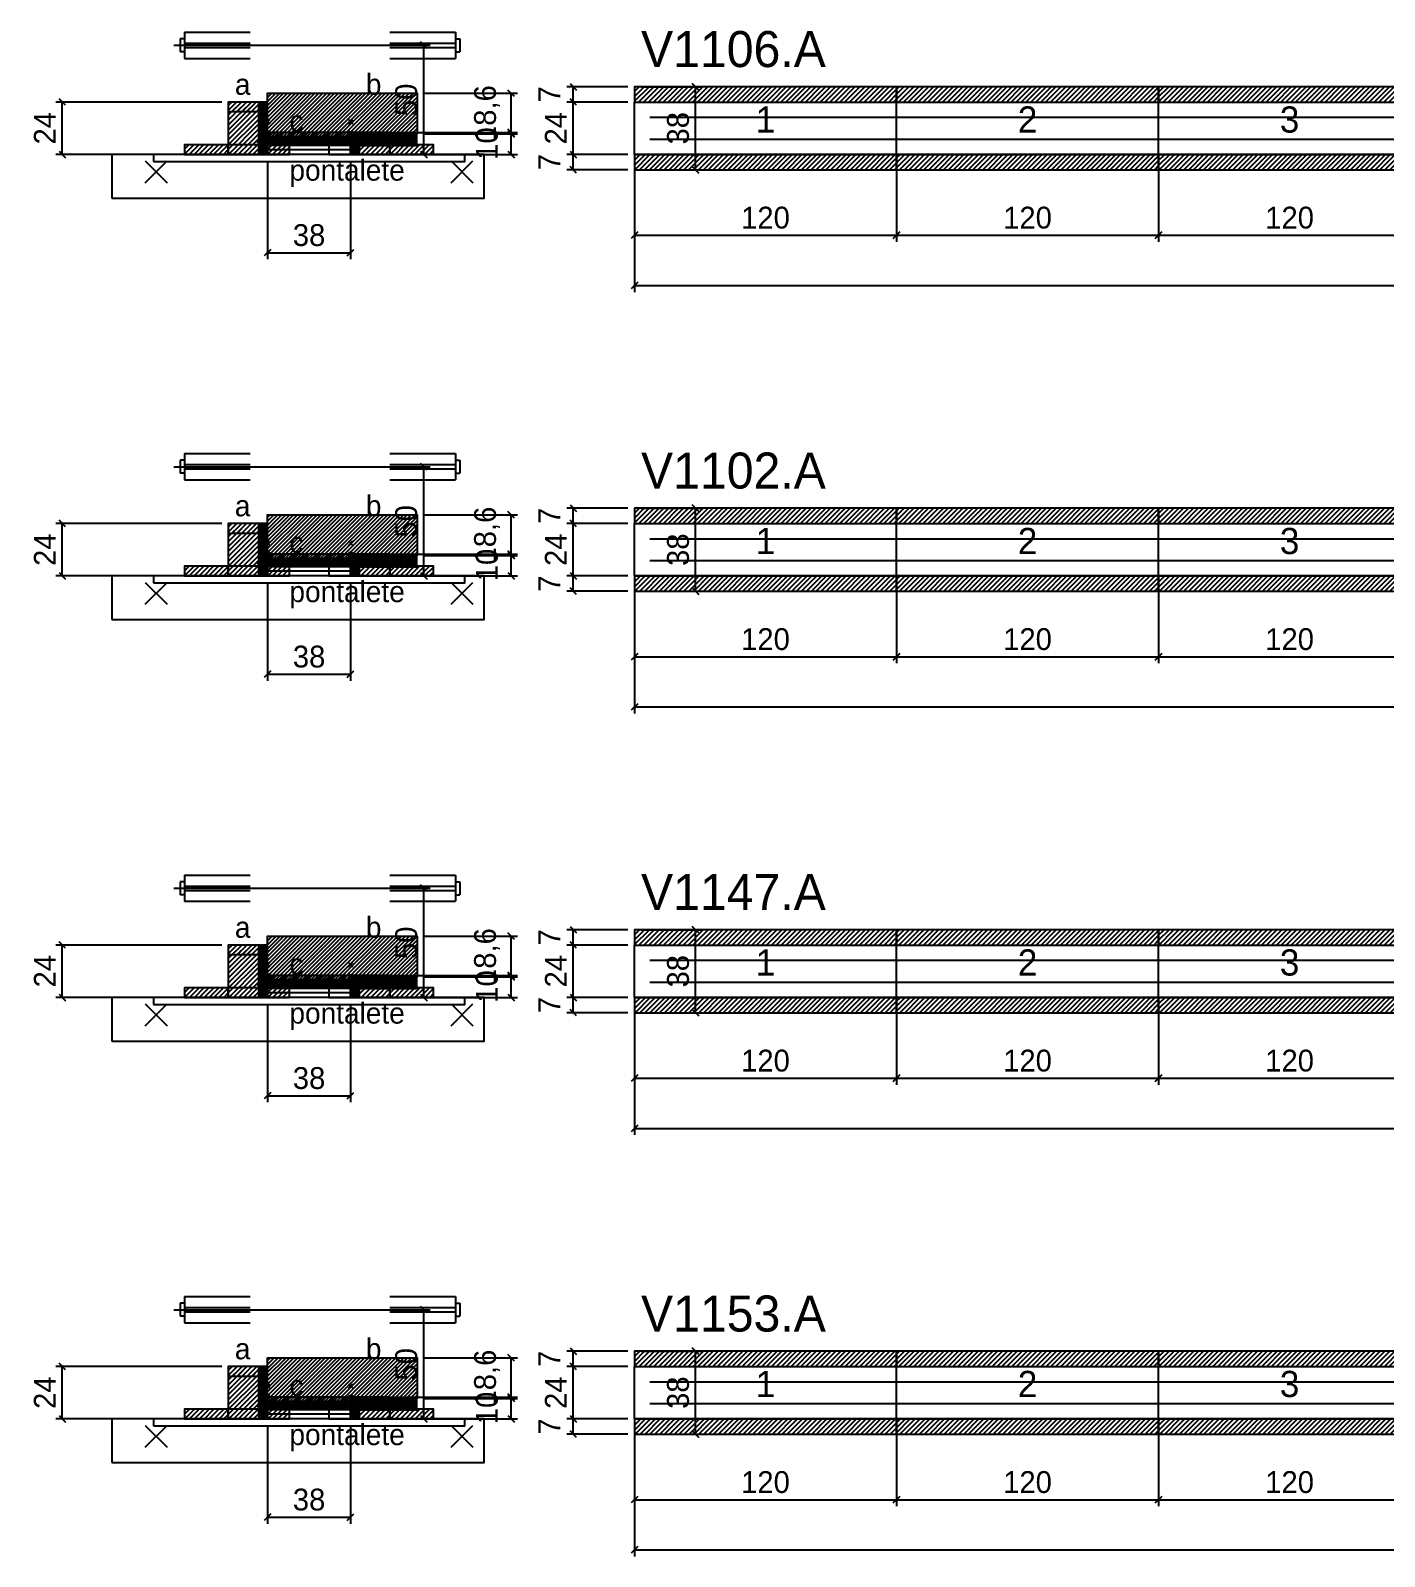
# Model space of a CAD drawing. Extents: x -10500 to 3070, y -11667 to 1250.
# Drawn here: x -69 to 551, y -3561 to -2862 of the extents above; entities that cross this region are included whole.
import ezdxf
from ezdxf.enums import TextEntityAlignment as Align

# ---------------------------------------------------------------- set-up
doc = ezdxf.new("R2010")
doc.units = 0
for name, color, linetype in [('5', 5, 'Continuous'), ('barrote', 126, 'Continuous'), ('CONCRETO', 251, 'Continuous'), ('COTA', 241, 'Continuous'), ('detalhes', 7, 'Continuous'), ('ESTRUTURACAO', 7, 'Continuous'), ('Hachura', 251, 'Continuous'), ('Madeira', 126, 'Continuous'), ('NOMENCLATURA', 7, 'Continuous'), ('Painéis', 200, 'Continuous'), ('presilha', 224, 'Continuous'), ('SARR_2.2x7', 40, 'Continuous'), ('SCO-___-LAJ', 224, 'Continuous'), ('TENSOR', 224, 'Continuous')]:
    doc.layers.add(name, color=color, linetype=linetype)
doc.dimstyles.new('PAINEL', dxfattribs={"dimtxt": 10, "dimasz": 3, "dimexe": 3, "dimexo": 3, "dimgap": 3, "dimtad": 1, "dimblk": 'OBLIQUE', "dimblk1": 'OBLIQUE', "dimcen": 2.5, "dimclrd": 4, "dimclre": 4, "dimclrt": 240, "dimazin": 3, "dimtfac": 1, "dimtmove": 0, "dimatfit": 3})

# ---------------------------------------------------------------- blocks, each defined once
blk = doc.blocks.new('PAR_ESQ')
for p, q in [((-1, -1), (1, 1)), ((-1, 1), (1, -1))]:
    blk.add_line(p, q)
blk = doc.blocks.new('PAR_FUNDO_ESQ')
for p, q in [((-1, -1), (1, 1)), ((-1, 1), (1, -1))]:
    blk.add_line(p, q)
blk = doc.blocks.new('PAR_FUNDO_DIR')
for p, q in [((-1, -1), (1, 1)), ((-1, 1), (1, -1))]:
    blk.add_line(p, q)
blk = doc.blocks.new('par_int_esq')
for p, q in [((-1, -1), (1, 1)), ((-1, 1), (1, -1))]:
    blk.add_line(p, q)
blk = doc.blocks.new('par_int_dir')
for p, q in [((-1, -1), (1, 1)), ((-1, 1), (1, -1))]:
    blk.add_line(p, q)
blk = doc.blocks.new('_OBLIQUE')
at = {"color": 0, "linetype": 'BYBLOCK'}
blk.add_line((-0.5, -0.5), (0.5, 0.5), dxfattribs=at)

msp = doc.modelspace()

# ---------------------------------------------------------------- hatches: boundary and pattern name
at = {"layer": 'COTA'}
h = msp.add_hatch(dxfattribs=at)
h.set_pattern_fill('ANSI31', scale=0.4)
h.paths.add_polyline_path([(40, -2911), (40, -2891), (108.5, -2891), (108.5, -2909.6), (78, -2909.6), (78, -2911)])
h = msp.add_hatch(dxfattribs=at)
h.set_pattern_fill('ANSI31', scale=0.5)
h.paths.add_polyline_path([(208, -2895), (328, -2895), (328, -2888), (208, -2888)])
h = msp.add_hatch(dxfattribs=at)
h.set_pattern_fill('ANSI31', scale=0.5)
h.paths.add_polyline_path([(328, -2895), (448, -2895), (448, -2888), (328, -2888)])
h = msp.add_hatch(dxfattribs=at)
h.set_pattern_fill('ANSI31', scale=0.5)
h.paths.add_polyline_path([(448, -2895), (568, -2895), (568, -2888), (448, -2888)])
h = msp.add_hatch(dxfattribs=at)
h.set_pattern_fill('ANSI31', scale=0.5)
h.paths.add_polyline_path([(208, -2926), (328, -2926), (328, -2919), (208, -2919)])
h = msp.add_hatch(dxfattribs=at)
h.set_pattern_fill('ANSI31', scale=0.5)
h.paths.add_polyline_path([(328, -2926), (448, -2926), (448, -2919), (328, -2919)])
h = msp.add_hatch(dxfattribs=at)
h.set_pattern_fill('ANSI31', scale=0.5)
h.paths.add_polyline_path([(448, -2926), (568, -2926), (568, -2919), (448, -2919)])
h = msp.add_hatch(dxfattribs=at)
h.set_pattern_fill('ANSI31', scale=0.5)
h.paths.add_polyline_path([(208, -3088), (328, -3088), (328, -3081), (208, -3081)])
h = msp.add_hatch(dxfattribs=at)
h.set_pattern_fill('ANSI31', scale=0.5)
h.paths.add_polyline_path([(328, -3088), (448, -3088), (448, -3081), (328, -3081)])
h = msp.add_hatch(dxfattribs=at)
h.set_pattern_fill('ANSI31', scale=0.5)
h.paths.add_polyline_path([(448, -3088), (568, -3088), (568, -3081), (448, -3081)])
h = msp.add_hatch(dxfattribs=at)
h.set_pattern_fill('ANSI31', scale=0.4)
h.paths.add_polyline_path([(40, -3104), (40, -3084), (108.5, -3084), (108.5, -3102.6), (78, -3102.6), (78, -3104)])
h = msp.add_hatch(dxfattribs=at)
h.set_pattern_fill('ANSI31', scale=0.5)
h.paths.add_polyline_path([(208, -3119), (328, -3119), (328, -3112), (208, -3112)])
h = msp.add_hatch(dxfattribs=at)
h.set_pattern_fill('ANSI31', scale=0.5)
h.paths.add_polyline_path([(328, -3119), (448, -3119), (448, -3112), (328, -3112)])
h = msp.add_hatch(dxfattribs=at)
h.set_pattern_fill('ANSI31', scale=0.5)
h.paths.add_polyline_path([(448, -3119), (568, -3119), (568, -3112), (448, -3112)])
h = msp.add_hatch(dxfattribs=at)
h.set_pattern_fill('ANSI31', scale=0.4)
h.paths.add_polyline_path([(40, -3297), (40, -3277), (108.5, -3277), (108.5, -3295.6), (78, -3295.6), (78, -3297)])
h = msp.add_hatch(dxfattribs=at)
h.set_pattern_fill('ANSI31', scale=0.5)
h.paths.add_polyline_path([(208, -3281), (328, -3281), (328, -3274), (208, -3274)])
h = msp.add_hatch(dxfattribs=at)
h.set_pattern_fill('ANSI31', scale=0.5)
h.paths.add_polyline_path([(328, -3281), (448, -3281), (448, -3274), (328, -3274)])
h = msp.add_hatch(dxfattribs=at)
h.set_pattern_fill('ANSI31', scale=0.5)
h.paths.add_polyline_path([(448, -3281), (568, -3281), (568, -3274), (448, -3274)])
h = msp.add_hatch(dxfattribs=at)
h.set_pattern_fill('ANSI31', scale=0.5)
h.paths.add_polyline_path([(208, -3312), (328, -3312), (328, -3305), (208, -3305)])
h = msp.add_hatch(dxfattribs=at)
h.set_pattern_fill('ANSI31', scale=0.5)
h.paths.add_polyline_path([(328, -3312), (448, -3312), (448, -3305), (328, -3305)])
h = msp.add_hatch(dxfattribs=at)
h.set_pattern_fill('ANSI31', scale=0.5)
h.paths.add_polyline_path([(448, -3312), (568, -3312), (568, -3305), (448, -3305)])
h = msp.add_hatch(dxfattribs=at)
h.set_pattern_fill('ANSI31', scale=0.4)
h.paths.add_polyline_path([(40, -3490), (40, -3470), (108.5, -3470), (108.5, -3488.6), (78, -3488.6), (78, -3490)])
h = msp.add_hatch(dxfattribs=at)
h.set_pattern_fill('ANSI31', scale=0.5)
h.paths.add_polyline_path([(208, -3474), (328, -3474), (328, -3467), (208, -3467)])
h = msp.add_hatch(dxfattribs=at)
h.set_pattern_fill('ANSI31', scale=0.5)
h.paths.add_polyline_path([(328, -3474), (448, -3474), (448, -3467), (328, -3467)])
h = msp.add_hatch(dxfattribs=at)
h.set_pattern_fill('ANSI31', scale=0.5)
h.paths.add_polyline_path([(448, -3474), (568, -3474), (568, -3467), (448, -3467)])
h = msp.add_hatch(dxfattribs=at)
h.set_pattern_fill('ANSI31', scale=0.5)
h.paths.add_polyline_path([(208, -3505), (328, -3505), (328, -3498), (208, -3498)])
h = msp.add_hatch(dxfattribs=at)
h.set_pattern_fill('ANSI31', scale=0.5)
h.paths.add_polyline_path([(328, -3505), (448, -3505), (448, -3498), (328, -3498)])
h = msp.add_hatch(dxfattribs=at)
h.set_pattern_fill('ANSI31', scale=0.5)
h.paths.add_polyline_path([(448, -3505), (568, -3505), (568, -3498), (448, -3498)])
at = {"layer": 'Hachura'}
h = msp.add_hatch(dxfattribs=at)
h.set_pattern_fill('ANSI31', scale=0.5)
h.paths.add_polyline_path([(22, -2919), (36, -2919), (36, -2895), (22, -2895)])
h = msp.add_hatch(dxfattribs=at)
h.set_pattern_fill('ANSI31', scale=0.5)
h.paths.add_polyline_path([(22, -2899.4), (36, -2899.4), (36, -2895), (22, -2895)])
h = msp.add_hatch(dxfattribs=at)
h.set_pattern_fill('SOLID')
h.paths.add_polyline_path([(36, -2919), (40, -2919), (40, -2895), (36, -2895)])
h = msp.add_hatch(dxfattribs=at)
h.set_pattern_fill('SOLID')
h.paths.add_polyline_path([(40, -2914.6), (78, -2914.6), (78, -2911), (40, -2911)])
h = msp.add_hatch(dxfattribs=at)
h.set_pattern_fill('SOLID')
h.paths.add_polyline_path([(78, -2919), (82, -2919), (82, -2909), (78, -2909)])
h = msp.add_hatch(dxfattribs=at)
h.set_pattern_fill('SOLID')
h.paths.add_polyline_path([(78, -2909), (108.5, -2909), (108.5, -2915), (78, -2915)])
h = msp.add_hatch(dxfattribs=at)
h.set_pattern_fill('ANSI31', scale=0.5)
h.paths.add_polyline_path([(82, -2919), (96, -2919), (96, -2909), (82, -2909)])
h = msp.add_hatch(dxfattribs=at)
h.set_pattern_fill('ANSI31', scale=0.5)
h.paths.add_polyline_path([(82, -2913.4), (96, -2913.4), (96, -2909), (82, -2909)])
h = msp.add_hatch(dxfattribs=at)
h.set_pattern_fill('ANSI31', scale=0.5)
h.paths.add_polyline_path([(2, -2919), (22, -2919), (22, -2914.6), (2, -2914.6)])
h = msp.add_hatch(dxfattribs=at)
h.set_pattern_fill('ANSI31', scale=0.5)
h.paths.add_polyline_path([(40, -2919), (50, -2919), (50, -2914.6), (40, -2914.6)])
h = msp.add_hatch(dxfattribs=at)
h.set_pattern_fill('ANSI31', scale=0.5)
h.paths.add_polyline_path([(96, -2919), (116, -2919), (116, -2914.6), (96, -2914.6)])
h = msp.add_hatch(dxfattribs=at)
h.set_pattern_fill('ANSI31', scale=0.5)
h.paths.add_polyline_path([(22, -3112), (36, -3112), (36, -3088), (22, -3088)])
h = msp.add_hatch(dxfattribs=at)
h.set_pattern_fill('ANSI31', scale=0.5)
h.paths.add_polyline_path([(22, -3092.4), (36, -3092.4), (36, -3088), (22, -3088)])
h = msp.add_hatch(dxfattribs=at)
h.set_pattern_fill('SOLID')
h.paths.add_polyline_path([(36, -3112), (40, -3112), (40, -3088), (36, -3088)])
h = msp.add_hatch(dxfattribs=at)
h.set_pattern_fill('SOLID')
h.paths.add_polyline_path([(78, -3112), (82, -3112), (82, -3102), (78, -3102)])
h = msp.add_hatch(dxfattribs=at)
h.set_pattern_fill('SOLID')
h.paths.add_polyline_path([(78, -3102), (108.5, -3102), (108.5, -3108), (78, -3108)])
h = msp.add_hatch(dxfattribs=at)
h.set_pattern_fill('ANSI31', scale=0.5)
h.paths.add_polyline_path([(82, -3112), (96, -3112), (96, -3102), (82, -3102)])
h = msp.add_hatch(dxfattribs=at)
h.set_pattern_fill('ANSI31', scale=0.5)
h.paths.add_polyline_path([(82, -3106.4), (96, -3106.4), (96, -3102), (82, -3102)])
h = msp.add_hatch(dxfattribs=at)
h.set_pattern_fill('ANSI31', scale=0.5)
h.paths.add_polyline_path([(2, -3112), (22, -3112), (22, -3107.6), (2, -3107.6)])
h = msp.add_hatch(dxfattribs=at)
h.set_pattern_fill('SOLID')
h.paths.add_polyline_path([(40, -3107.6), (78, -3107.6), (78, -3104), (40, -3104)])
h = msp.add_hatch(dxfattribs=at)
h.set_pattern_fill('ANSI31', scale=0.5)
h.paths.add_polyline_path([(40, -3112), (50, -3112), (50, -3107.6), (40, -3107.6)])
h = msp.add_hatch(dxfattribs=at)
h.set_pattern_fill('ANSI31', scale=0.5)
h.paths.add_polyline_path([(96, -3112), (116, -3112), (116, -3107.6), (96, -3107.6)])
h = msp.add_hatch(dxfattribs=at)
h.set_pattern_fill('ANSI31', scale=0.5)
h.paths.add_polyline_path([(22, -3305), (36, -3305), (36, -3281), (22, -3281)])
h = msp.add_hatch(dxfattribs=at)
h.set_pattern_fill('ANSI31', scale=0.5)
h.paths.add_polyline_path([(22, -3285.4), (36, -3285.4), (36, -3281), (22, -3281)])
h = msp.add_hatch(dxfattribs=at)
h.set_pattern_fill('SOLID')
h.paths.add_polyline_path([(36, -3305), (40, -3305), (40, -3281), (36, -3281)])
h = msp.add_hatch(dxfattribs=at)
h.set_pattern_fill('SOLID')
h.paths.add_polyline_path([(40, -3300.6), (78, -3300.6), (78, -3297), (40, -3297)])
h = msp.add_hatch(dxfattribs=at)
h.set_pattern_fill('SOLID')
h.paths.add_polyline_path([(78, -3305), (82, -3305), (82, -3295), (78, -3295)])
h = msp.add_hatch(dxfattribs=at)
h.set_pattern_fill('SOLID')
h.paths.add_polyline_path([(78, -3295), (108.5, -3295), (108.5, -3301), (78, -3301)])
h = msp.add_hatch(dxfattribs=at)
h.set_pattern_fill('ANSI31', scale=0.5)
h.paths.add_polyline_path([(82, -3305), (96, -3305), (96, -3295), (82, -3295)])
h = msp.add_hatch(dxfattribs=at)
h.set_pattern_fill('ANSI31', scale=0.5)
h.paths.add_polyline_path([(82, -3299.4), (96, -3299.4), (96, -3295), (82, -3295)])
h = msp.add_hatch(dxfattribs=at)
h.set_pattern_fill('ANSI31', scale=0.5)
h.paths.add_polyline_path([(2, -3305), (22, -3305), (22, -3300.6), (2, -3300.6)])
h = msp.add_hatch(dxfattribs=at)
h.set_pattern_fill('ANSI31', scale=0.5)
h.paths.add_polyline_path([(40, -3305), (50, -3305), (50, -3300.6), (40, -3300.6)])
h = msp.add_hatch(dxfattribs=at)
h.set_pattern_fill('ANSI31', scale=0.5)
h.paths.add_polyline_path([(96, -3305), (116, -3305), (116, -3300.6), (96, -3300.6)])
h = msp.add_hatch(dxfattribs=at)
h.set_pattern_fill('ANSI31', scale=0.5)
h.paths.add_polyline_path([(22, -3498), (36, -3498), (36, -3474), (22, -3474)])
h = msp.add_hatch(dxfattribs=at)
h.set_pattern_fill('ANSI31', scale=0.5)
h.paths.add_polyline_path([(22, -3478.4), (36, -3478.4), (36, -3474), (22, -3474)])
h = msp.add_hatch(dxfattribs=at)
h.set_pattern_fill('SOLID')
h.paths.add_polyline_path([(36, -3498), (40, -3498), (40, -3474), (36, -3474)])
h = msp.add_hatch(dxfattribs=at)
h.set_pattern_fill('ANSI31', scale=0.5)
h.paths.add_polyline_path([(2, -3498), (22, -3498), (22, -3493.6), (2, -3493.6)])
h = msp.add_hatch(dxfattribs=at)
h.set_pattern_fill('SOLID')
h.paths.add_polyline_path([(40, -3493.6), (78, -3493.6), (78, -3490), (40, -3490)])
h = msp.add_hatch(dxfattribs=at)
h.set_pattern_fill('ANSI31', scale=0.5)
h.paths.add_polyline_path([(40, -3498), (50, -3498), (50, -3493.6), (40, -3493.6)])
h = msp.add_hatch(dxfattribs=at)
h.set_pattern_fill('SOLID')
h.paths.add_polyline_path([(78, -3498), (82, -3498), (82, -3488), (78, -3488)])
h = msp.add_hatch(dxfattribs=at)
h.set_pattern_fill('SOLID')
h.paths.add_polyline_path([(78, -3488), (108.5, -3488), (108.5, -3494), (78, -3494)])
h = msp.add_hatch(dxfattribs=at)
h.set_pattern_fill('ANSI31', scale=0.5)
h.paths.add_polyline_path([(82, -3498), (96, -3498), (96, -3488), (82, -3488)])
h = msp.add_hatch(dxfattribs=at)
h.set_pattern_fill('ANSI31', scale=0.5)
h.paths.add_polyline_path([(82, -3492.4), (96, -3492.4), (96, -3488), (82, -3488)])
h = msp.add_hatch(dxfattribs=at)
h.set_pattern_fill('ANSI31', scale=0.5)
h.paths.add_polyline_path([(96, -3498), (116, -3498), (116, -3493.6), (96, -3493.6)])
at = {"layer": 'HACHURACONCRETO'}
h = msp.add_hatch(dxfattribs=at)
h.set_pattern_fill('ANSI31', scale=0.3)
h.paths.add_polyline_path([(40, -2914.6), (78, -2914.6), (78, -2909), (40, -2909)])
h = msp.add_hatch(dxfattribs=at)
h.set_pattern_fill('ANSI31', scale=0.3)
h.paths.add_polyline_path([(40, -3107.6), (78, -3107.6), (78, -3102), (40, -3102)])
h = msp.add_hatch(dxfattribs=at)
h.set_pattern_fill('ANSI31', scale=0.3)
h.paths.add_polyline_path([(40, -3300.6), (78, -3300.6), (78, -3295), (40, -3295)])
h = msp.add_hatch(dxfattribs=at)
h.set_pattern_fill('ANSI31', scale=0.3)
h.paths.add_polyline_path([(40, -3493.6), (78, -3493.6), (78, -3488), (40, -3488)])

# ---------------------------------------------------------------- linework, layer by layer
for p, q in [((2, -2863), (32, -2863)), ((2, -2863), (2, -2875)), ((96, -2863), (126, -2863)), ((126, -2863), (126, -2875)), ((0, -2866), (0, -2872)), ((2, -2866), (0, -2866)), ((2, -2868), (32, -2868)), ((2, -2870), (32, -2870)), ((96, -2868), (126, -2868)), ((96, -2870), (126, -2870)), ((126, -2866), (128, -2866)), ((128, -2866), (128, -2872)), ((2, -2872), (0, -2872)), ((2, -2875), (32, -2875)), ((96, -2875), (126, -2875)), ((126, -2872), (128, -2872)), ((0, -3059), (0, -3065)), ((2, -3059), (0, -3059)), ((2, -3056), (32, -3056)), ((2, -3056), (2, -3068)), ((96, -3056), (126, -3056)), ((126, -3056), (126, -3068)), ((126, -3059), (128, -3059)), ((128, -3059), (128, -3065)), ((2, -3065), (0, -3065)), ((2, -3061), (32, -3061)), ((2, -3063), (32, -3063)), ((96, -3061), (126, -3061)), ((96, -3063), (126, -3063)), ((126, -3065), (128, -3065)), ((2, -3068), (32, -3068)), ((96, -3068), (126, -3068)), ((2, -3249), (32, -3249)), ((2, -3249), (2, -3261)), ((96, -3249), (126, -3249)), ((126, -3249), (126, -3261)), ((0, -3252), (0, -3258)), ((2, -3252), (0, -3252)), ((2, -3254), (32, -3254)), ((2, -3256), (32, -3256)), ((96, -3254), (126, -3254)), ((96, -3256), (126, -3256)), ((126, -3252), (128, -3252)), ((128, -3252), (128, -3258)), ((2, -3258), (0, -3258)), ((2, -3261), (32, -3261)), ((96, -3261), (126, -3261)), ((126, -3258), (128, -3258)), ((2, -3442), (32, -3442)), ((2, -3442), (2, -3454)), ((96, -3442), (126, -3442)), ((126, -3442), (126, -3454)), ((0, -3445), (0, -3451)), ((2, -3445), (0, -3445)), ((2, -3451), (0, -3451)), ((2, -3447), (32, -3447)), ((2, -3449), (32, -3449)), ((96, -3447), (126, -3447)), ((96, -3449), (126, -3449)), ((126, -3445), (128, -3445)), ((126, -3451), (128, -3451)), ((128, -3445), (128, -3451)), ((2, -3454), (32, -3454)), ((96, -3454), (126, -3454))]:
    msp.add_line(p, q)
at = {"layer": 'BARRA_ANCORAGEM'}
for p, q in [((40, -2911.3), (78, -2911.3)), ((40, -2913.3), (40, -2911.3)), ((40, -2913.3), (78, -2913.3)), ((78, -2913.3), (78, -2911.3)), ((40, -2914.7), (78, -2914.7)), ((40, -2916.7), (40, -2914.7)), ((40, -2916.7), (78, -2916.7)), ((78, -2916.7), (78, -2914.7)), ((40, -3104.3), (78, -3104.3)), ((40, -3106.3), (40, -3104.3)), ((40, -3106.3), (78, -3106.3)), ((40, -3107.7), (78, -3107.7)), ((40, -3109.7), (40, -3107.7)), ((78, -3106.3), (78, -3104.3)), ((78, -3109.7), (78, -3107.7)), ((40, -3109.7), (78, -3109.7)), ((40, -3297.3), (78, -3297.3)), ((40, -3299.3), (40, -3297.3)), ((78, -3299.3), (78, -3297.3)), ((40, -3299.3), (78, -3299.3)), ((40, -3300.7), (78, -3300.7)), ((40, -3302.7), (40, -3300.7)), ((40, -3302.7), (78, -3302.7)), ((78, -3302.7), (78, -3300.7)), ((40, -3490.3), (78, -3490.3)), ((40, -3492.3), (40, -3490.3)), ((40, -3492.3), (78, -3492.3)), ((40, -3493.7), (78, -3493.7)), ((40, -3495.7), (40, -3493.7)), ((78, -3492.3), (78, -3490.3)), ((78, -3495.7), (78, -3493.7)), ((40, -3495.7), (78, -3495.7))]:
    msp.add_line(p, q, dxfattribs=at)
at = {"layer": 'barrote'}
for points in [[(-31.25, -2939), (139.25, -2939), (139.25, -2919), (-31.25, -2919)], [(-31.25, -3132), (139.25, -3132), (139.25, -3112), (-31.25, -3112)], [(-31.25, -3325), (139.25, -3325), (139.25, -3305), (-31.25, -3305)], [(-31.25, -3518), (139.25, -3518), (139.25, -3498), (-31.25, -3498)]]:
    msp.add_lwpolyline(points, close=True, dxfattribs=at)
at = {"layer": 'CONCRETO'}
for points in [[(40, -2911), (40, -2891), (108.5, -2891), (108.5, -2909.6), (78, -2909.6), (78, -2911)], [(40, -3104), (40, -3084), (108.5, -3084), (108.5, -3102.6), (78, -3102.6), (78, -3104)], [(40, -3297), (40, -3277), (108.5, -3277), (108.5, -3295.6), (78, -3295.6), (78, -3297)], [(40, -3490), (40, -3470), (108.5, -3470), (108.5, -3488.6), (78, -3488.6), (78, -3490)]]:
    msp.add_lwpolyline(points, close=True, dxfattribs=at)
at = {"layer": 'HACHURACONCRETO'}
for points in [[(40, -2914.6), (78, -2914.6), (78, -2909), (40, -2909)], [(40, -3107.6), (78, -3107.6), (78, -3102), (40, -3102)], [(40, -3300.6), (78, -3300.6), (78, -3295), (40, -3295)], [(40, -3493.6), (78, -3493.6), (78, -3488), (40, -3488)]]:
    msp.add_lwpolyline(points, close=True, dxfattribs=at)
at = {"layer": 'Madeira'}
for points in [[(22, -2919), (36, -2919), (36, -2895), (22, -2895)], [(22, -2899.4), (36, -2899.4), (36, -2895), (22, -2895)], [(82, -2919), (96, -2919), (96, -2909), (82, -2909)], [(82, -2913.4), (96, -2913.4), (96, -2909), (82, -2909)], [(2, -2919), (22, -2919), (22, -2914.6), (2, -2914.6)], [(22, -2919), (36, -2919), (36, -2914.6), (22, -2914.6)], [(40, -2919), (50, -2919), (50, -2914.6), (40, -2914.6)], [(68, -2919), (78, -2919), (78, -2914.6), (68, -2914.6)], [(96, -2919), (116, -2919), (116, -2914.6), (96, -2914.6)], [(22, -3112), (36, -3112), (36, -3088), (22, -3088)], [(22, -3092.4), (36, -3092.4), (36, -3088), (22, -3088)], [(82, -3112), (96, -3112), (96, -3102), (82, -3102)], [(82, -3106.4), (96, -3106.4), (96, -3102), (82, -3102)], [(2, -3112), (22, -3112), (22, -3107.6), (2, -3107.6)], [(22, -3112), (36, -3112), (36, -3107.6), (22, -3107.6)], [(40, -3112), (50, -3112), (50, -3107.6), (40, -3107.6)], [(68, -3112), (78, -3112), (78, -3107.6), (68, -3107.6)], [(96, -3112), (116, -3112), (116, -3107.6), (96, -3107.6)], [(22, -3305), (36, -3305), (36, -3281), (22, -3281)], [(22, -3285.4), (36, -3285.4), (36, -3281), (22, -3281)], [(82, -3305), (96, -3305), (96, -3295), (82, -3295)], [(82, -3299.4), (96, -3299.4), (96, -3295), (82, -3295)], [(2, -3305), (22, -3305), (22, -3300.6), (2, -3300.6)], [(22, -3305), (36, -3305), (36, -3300.6), (22, -3300.6)], [(40, -3305), (50, -3305), (50, -3300.6), (40, -3300.6)], [(68, -3305), (78, -3305), (78, -3300.6), (68, -3300.6)], [(96, -3305), (116, -3305), (116, -3300.6), (96, -3300.6)], [(22, -3498), (36, -3498), (36, -3474), (22, -3474)], [(22, -3478.4), (36, -3478.4), (36, -3474), (22, -3474)], [(2, -3498), (22, -3498), (22, -3493.6), (2, -3493.6)], [(22, -3498), (36, -3498), (36, -3493.6), (22, -3493.6)], [(40, -3498), (50, -3498), (50, -3493.6), (40, -3493.6)], [(68, -3498), (78, -3498), (78, -3493.6), (68, -3493.6)], [(82, -3498), (96, -3498), (96, -3488), (82, -3488)], [(82, -3492.4), (96, -3492.4), (96, -3488), (82, -3488)], [(96, -3498), (116, -3498), (116, -3493.6), (96, -3493.6)]]:
    msp.add_lwpolyline(points, close=True, dxfattribs=at)
at = {"layer": 'Painéis'}
for p, q in [((208, -2895), (328, -2895)), ((208, -2919), (208, -2895)), ((328, -2919), (328, -2895)), ((328, -2919), (328, -2895)), ((328, -2895), (448, -2895)), ((328, -2919), (328, -2895)), ((448, -2919), (448, -2895)), ((448, -2919), (448, -2895)), ((448, -2895), (568, -2895)), ((448, -2919), (448, -2895)), ((208, -2919), (328, -2919)), ((328, -2919), (448, -2919)), ((448, -2919), (568, -2919)), ((208, -3088), (328, -3088)), ((208, -3112), (208, -3088)), ((328, -3112), (328, -3088)), ((328, -3112), (328, -3088)), ((328, -3088), (448, -3088)), ((328, -3112), (328, -3088)), ((448, -3112), (448, -3088)), ((448, -3112), (448, -3088)), ((448, -3088), (568, -3088)), ((448, -3112), (448, -3088)), ((208, -3112), (328, -3112)), ((328, -3112), (448, -3112)), ((448, -3112), (568, -3112)), ((208, -3281), (328, -3281)), ((208, -3305), (208, -3281)), ((328, -3305), (328, -3281)), ((328, -3305), (328, -3281)), ((328, -3281), (448, -3281)), ((328, -3305), (328, -3281)), ((448, -3305), (448, -3281)), ((448, -3305), (448, -3281)), ((448, -3281), (568, -3281)), ((448, -3305), (448, -3281)), ((208, -3305), (328, -3305)), ((328, -3305), (448, -3305)), ((448, -3305), (568, -3305)), ((208, -3474), (328, -3474)), ((208, -3498), (208, -3474)), ((328, -3498), (328, -3474)), ((328, -3498), (328, -3474)), ((328, -3474), (448, -3474)), ((328, -3498), (328, -3474)), ((448, -3498), (448, -3474)), ((448, -3498), (448, -3474)), ((448, -3474), (568, -3474)), ((448, -3498), (448, -3474)), ((208, -3498), (328, -3498)), ((328, -3498), (448, -3498)), ((448, -3498), (568, -3498))]:
    msp.add_line(p, q, dxfattribs=at)
for points in [[(36, -2919), (40, -2919), (40, -2895), (36, -2895)], [(40, -2914.6), (78, -2914.6), (78, -2911), (40, -2911)], [(78, -2919), (82, -2919), (82, -2909), (78, -2909)], [(78, -2909), (108.5, -2909), (108.5, -2909.6), (78, -2909.6)], [(36, -3112), (40, -3112), (40, -3088), (36, -3088)], [(78, -3112), (82, -3112), (82, -3102), (78, -3102)], [(78, -3102), (108.5, -3102), (108.5, -3102.6), (78, -3102.6)], [(40, -3107.6), (78, -3107.6), (78, -3104), (40, -3104)], [(36, -3305), (40, -3305), (40, -3281), (36, -3281)], [(40, -3300.6), (78, -3300.6), (78, -3297), (40, -3297)], [(78, -3305), (82, -3305), (82, -3295), (78, -3295)], [(78, -3295), (108.5, -3295), (108.5, -3295.6), (78, -3295.6)], [(36, -3498), (40, -3498), (40, -3474), (36, -3474)], [(40, -3493.6), (78, -3493.6), (78, -3490), (40, -3490)], [(78, -3498), (82, -3498), (82, -3488), (78, -3488)], [(78, -3488), (108.5, -3488), (108.5, -3488.6), (78, -3488.6)]]:
    msp.add_lwpolyline(points, close=True, dxfattribs=at)
at = {"layer": 'presilha'}
for p, q in [((-16, -2932), (-6, -2922)), ((-16, -2922), (-6, -2932)), ((124, -2932), (134, -2922)), ((124, -2922), (134, -2932)), ((-16, -3125), (-6, -3115)), ((-16, -3115), (-6, -3125)), ((124, -3125), (134, -3115)), ((124, -3115), (134, -3125)), ((-16, -3318), (-6, -3308)), ((-16, -3308), (-6, -3318)), ((124, -3318), (134, -3308)), ((124, -3308), (134, -3318)), ((-16, -3511), (-6, -3501)), ((-16, -3501), (-6, -3511)), ((124, -3511), (134, -3501)), ((124, -3501), (134, -3511))]:
    msp.add_line(p, q, dxfattribs=at)
at = {"layer": 'SARR_2.2x7'}
for points in [[(215, -2902), (328, -2902)], [(215, -2902), (328, -2902)], [(328, -2902), (448, -2902)], [(328, -2902), (448, -2902)], [(448, -2902), (568, -2902)], [(448, -2902), (568, -2902)], [(215, -2912), (328, -2912)], [(215, -2912), (328, -2912)], [(328, -2912), (448, -2912)], [(328, -2912), (448, -2912)], [(448, -2912), (568, -2912)], [(448, -2912), (568, -2912)], [(215, -3095), (328, -3095)], [(215, -3095), (328, -3095)], [(328, -3095), (448, -3095)], [(328, -3095), (448, -3095)], [(448, -3095), (568, -3095)], [(448, -3095), (568, -3095)], [(215, -3105), (328, -3105)], [(215, -3105), (328, -3105)], [(328, -3105), (448, -3105)], [(328, -3105), (448, -3105)], [(448, -3105), (568, -3105)], [(448, -3105), (568, -3105)], [(215, -3288), (328, -3288)], [(215, -3288), (328, -3288)], [(328, -3288), (448, -3288)], [(328, -3288), (448, -3288)], [(448, -3288), (568, -3288)], [(448, -3288), (568, -3288)], [(215, -3298), (328, -3298)], [(215, -3298), (328, -3298)], [(328, -3298), (448, -3298)], [(328, -3298), (448, -3298)], [(448, -3298), (568, -3298)], [(448, -3298), (568, -3298)], [(215, -3481), (328, -3481)], [(215, -3481), (328, -3481)], [(328, -3481), (448, -3481)], [(328, -3481), (448, -3481)], [(448, -3481), (568, -3481)], [(448, -3481), (568, -3481)], [(215, -3491), (328, -3491)], [(215, -3491), (328, -3491)], [(328, -3491), (448, -3491)], [(328, -3491), (448, -3491)], [(448, -3491), (568, -3491)], [(448, -3491), (568, -3491)]]:
    msp.add_lwpolyline(points, dxfattribs=at)
at = {"layer": 'SARRAFO_2_2X7'}
for p, q in [((36, -2904.2), (36, -2899.8)), ((36, -2899.8), (40, -2899.8)), ((36, -2904.2), (40, -2904.2)), ((40, -2904.2), (40, -2899.8)), ((36, -2914.2), (36, -2909.8)), ((36, -2909.8), (40, -2909.8)), ((40, -2914.2), (40, -2909.8)), ((78, -2916.2), (78, -2911.8)), ((78, -2911.8), (82, -2911.8)), ((82, -2916.2), (82, -2911.8)), ((36, -2914.2), (40, -2914.2)), ((78, -2916.2), (82, -2916.2)), ((36, -3097.2), (36, -3092.8)), ((36, -3092.8), (40, -3092.8)), ((40, -3097.2), (40, -3092.8)), ((36, -3097.2), (40, -3097.2)), ((36, -3107.2), (36, -3102.8)), ((36, -3102.8), (40, -3102.8)), ((36, -3107.2), (40, -3107.2)), ((40, -3107.2), (40, -3102.8)), ((78, -3109.2), (78, -3104.8)), ((78, -3104.8), (82, -3104.8)), ((78, -3109.2), (82, -3109.2)), ((82, -3109.2), (82, -3104.8)), ((36, -3290.2), (36, -3285.8)), ((36, -3285.8), (40, -3285.8)), ((36, -3290.2), (40, -3290.2)), ((40, -3290.2), (40, -3285.8)), ((36, -3300.2), (36, -3295.8)), ((36, -3295.8), (40, -3295.8)), ((40, -3300.2), (40, -3295.8)), ((78, -3302.2), (78, -3297.8)), ((78, -3297.8), (82, -3297.8)), ((82, -3302.2), (82, -3297.8)), ((36, -3300.2), (40, -3300.2)), ((78, -3302.2), (82, -3302.2)), ((36, -3483.2), (36, -3478.8)), ((36, -3478.8), (40, -3478.8)), ((40, -3483.2), (40, -3478.8)), ((36, -3483.2), (40, -3483.2)), ((36, -3493.2), (36, -3488.8)), ((36, -3488.8), (40, -3488.8)), ((36, -3493.2), (40, -3493.2)), ((40, -3493.2), (40, -3488.8)), ((78, -3495.2), (78, -3490.8)), ((78, -3490.8), (82, -3490.8)), ((82, -3495.2), (82, -3490.8)), ((78, -3495.2), (82, -3495.2))]:
    msp.add_line(p, q, dxfattribs=at)
at = {"layer": 'SCO-___-LAJ'}
for points in [[(208, -2895), (328, -2895), (328, -2888), (208, -2888)], [(328, -2895), (448, -2895), (448, -2888), (328, -2888)], [(448, -2895), (568, -2895), (568, -2888), (448, -2888)], [(-12.25, -2922.2), (130.25, -2922.2), (130.25, -2919), (-12.25, -2919)], [(208, -2926), (328, -2926), (328, -2919), (208, -2919)], [(328, -2926), (448, -2926), (448, -2919), (328, -2919)], [(448, -2926), (568, -2926), (568, -2919), (448, -2919)], [(208, -3088), (328, -3088), (328, -3081), (208, -3081)], [(328, -3088), (448, -3088), (448, -3081), (328, -3081)], [(448, -3088), (568, -3088), (568, -3081), (448, -3081)], [(-12.25, -3115.2), (130.25, -3115.2), (130.25, -3112), (-12.25, -3112)], [(208, -3119), (328, -3119), (328, -3112), (208, -3112)], [(328, -3119), (448, -3119), (448, -3112), (328, -3112)], [(448, -3119), (568, -3119), (568, -3112), (448, -3112)], [(208, -3281), (328, -3281), (328, -3274), (208, -3274)], [(328, -3281), (448, -3281), (448, -3274), (328, -3274)], [(448, -3281), (568, -3281), (568, -3274), (448, -3274)], [(-12.25, -3308.2), (130.25, -3308.2), (130.25, -3305), (-12.25, -3305)], [(208, -3312), (328, -3312), (328, -3305), (208, -3305)], [(328, -3312), (448, -3312), (448, -3305), (328, -3305)], [(448, -3312), (568, -3312), (568, -3305), (448, -3305)], [(208, -3474), (328, -3474), (328, -3467), (208, -3467)], [(328, -3474), (448, -3474), (448, -3467), (328, -3467)], [(448, -3474), (568, -3474), (568, -3467), (448, -3467)], [(-12.25, -3501.2), (130.25, -3501.2), (130.25, -3498), (-12.25, -3498)], [(208, -3505), (328, -3505), (328, -3498), (208, -3498)], [(328, -3505), (448, -3505), (448, -3498), (328, -3498)], [(448, -3505), (568, -3505), (568, -3498), (448, -3498)]]:
    msp.add_lwpolyline(points, close=True, dxfattribs=at)
at = {"layer": 'TENSOR'}
for p, q in [((-3, -2869), (106.5, -2869)), ((-3, -3062), (106.5, -3062)), ((-3, -3255), (106.5, -3255)), ((-3, -3448), (106.5, -3448))]:
    msp.add_line(p, q, dxfattribs=at)

# ---------------------------------------------------------------- block references
at = {"layer": 'Painéis'}
for name, p in [('par_int_esq', (40, -2904)), ('par_int_dir', (78, -2904)), ('PAR_ESQ', (36, -2914)), ('PAR_FUNDO_ESQ', (40, -2909)), ('PAR_FUNDO_DIR', (78, -2909)), ('par_int_esq', (40, -3097)), ('PAR_FUNDO_ESQ', (40, -3102)), ('par_int_dir', (78, -3097)), ('PAR_FUNDO_DIR', (78, -3102)), ('PAR_ESQ', (36, -3107)), ('par_int_esq', (40, -3290)), ('par_int_dir', (78, -3290)), ('PAR_FUNDO_ESQ', (40, -3295)), ('PAR_FUNDO_DIR', (78, -3295)), ('PAR_ESQ', (36, -3300)), ('par_int_esq', (40, -3483)), ('par_int_dir', (78, -3483)), ('PAR_ESQ', (36, -3493)), ('PAR_FUNDO_ESQ', (40, -3488)), ('PAR_FUNDO_DIR', (78, -3488))]:
    msp.add_blockref(name, p, dxfattribs=at)

# ---------------------------------------------------------------- texts
at = {"layer": '5'}
for s, p in [('1', (268, -2903)), ('2', (388, -2903)), ('3', (508, -2903)), ('1', (268, -3096)), ('2', (388, -3096)), ('3', (508, -3096)), ('1', (268, -3289)), ('2', (388, -3289)), ('3', (508, -3289)), ('1', (268, -3482)), ('2', (388, -3482)), ('3', (508, -3482))]:
    msp.add_text(s, height=12, dxfattribs=at).set_placement(p, align=Align.MIDDLE_CENTER)
at = {"layer": 'detalhes'}
for s, p in [('a', (25, -2891.7)), ('b', (85, -2891.7)), ('c', (50, -2908.5)), ('a', (25, -3084.7)), ('b', (85, -3084.7)), ('c', (50, -3101.5)), ('b', (85, -3277.7)), ('a', (25, -3277.7)), ('c', (50, -3294.5)), ('a', (25, -3470.7)), ('b', (85, -3470.7)), ('c', (50, -3487.5))]:
    msp.add_text(s, height=9.6, dxfattribs=at).set_placement(p)
at = {"layer": 'ESTRUTURACAO'}
for p in [(50, -2931), (50, -3124), (50, -3317), (50, -3510)]:
    msp.add_text('pontalete', height=9.6, dxfattribs=at).set_placement(p)
at = {"layer": 'NOMENCLATURA'}
for s, p in [('V1106.A', (211, -2879)), ('V1102.A', (211, -3072)), ('V1147.A', (211, -3265)), ('V1153.A', (211, -3458))]:
    msp.add_text(s, height=16.5, dxfattribs=at).set_placement(p)

# ---------------------------------------------------------------- dimensions: what is measured, and where the dimension line sits
at = {"layer": 'COTA'}
for base, p1, p2 in [((111.5, -2919), (96, -2919), (96, -2869)), ((151.5, -2909.6), (108.5, -2909.6), (108.5, -2891)), ((180, -2895), (208, -2895), (208, -2888)), ((236, -2926), (208, -2926), (208, -2888)), ((-54, -2919), (2, -2919), (22, -2895)), ((180, -2919), (208, -2919), (208, -2895)), ((151.5, -2919), (96, -2919), (96, -2909)), ((180, -2926), (208, -2926), (208, -2919)), ((111.5, -3112), (96, -3112), (96, -3062)), ((151.5, -3102.6), (108.5, -3102.6), (108.5, -3084)), ((180, -3088), (208, -3088), (208, -3081)), ((236, -3119), (208, -3119), (208, -3081)), ((-54, -3112), (2, -3112), (22, -3088)), ((180, -3112), (208, -3112), (208, -3088)), ((151.5, -3112), (96, -3112), (96, -3102)), ((180, -3119), (208, -3119), (208, -3112)), ((111.5, -3305), (96, -3305), (96, -3255)), ((151.5, -3295.6), (108.5, -3295.6), (108.5, -3277)), ((180, -3281), (208, -3281), (208, -3274)), ((236, -3312), (208, -3312), (208, -3274)), ((-54, -3305), (2, -3305), (22, -3281)), ((180, -3305), (208, -3305), (208, -3281)), ((151.5, -3305), (96, -3305), (96, -3295)), ((180, -3312), (208, -3312), (208, -3305)), ((111.5, -3498), (96, -3498), (96, -3448)), ((180, -3474), (208, -3474), (208, -3467)), ((236, -3505), (208, -3505), (208, -3467)), ((-54, -3498), (2, -3498), (22, -3474)), ((151.5, -3488.6), (108.5, -3488.6), (108.5, -3470)), ((180, -3498), (208, -3498), (208, -3474)), ((151.5, -3498), (96, -3498), (96, -3488)), ((180, -3505), (208, -3505), (208, -3498))]:
    msp.add_linear_dim(base=base, p1=p1, p2=p2, angle=90, dimstyle='PAINEL', dxfattribs=at).render()
for base, p1, p2 in [((40, -2964), (40, -2919), (78, -2919)), ((208, -2956), (208, -2919), (328, -2919)), ((208, -2979), (208, -2919), (964, -2919)), ((328, -2956), (328, -2919), (448, -2919)), ((448, -2956), (448, -2919), (568, -2919)), ((40, -3157), (40, -3112), (78, -3112)), ((208, -3149), (208, -3112), (328, -3112)), ((208, -3172), (208, -3112), (952.5, -3112)), ((328, -3149), (328, -3112), (448, -3112)), ((448, -3149), (448, -3112), (568, -3112)), ((40, -3350), (40, -3305), (78, -3305)), ((208, -3342), (208, -3305), (328, -3305)), ((208, -3365), (208, -3305), (935, -3305)), ((328, -3342), (328, -3305), (448, -3305)), ((448, -3342), (448, -3305), (568, -3305)), ((40, -3543), (40, -3498), (78, -3498)), ((208, -3535), (208, -3498), (328, -3498)), ((208, -3558), (208, -3498), (935, -3498)), ((328, -3535), (328, -3498), (448, -3498)), ((448, -3535), (448, -3498), (568, -3498))]:
    msp.add_linear_dim(base=base, p1=p1, p2=p2, dimstyle='PAINEL', dxfattribs=at).render()

doc.saveas('drawing.dxf')
